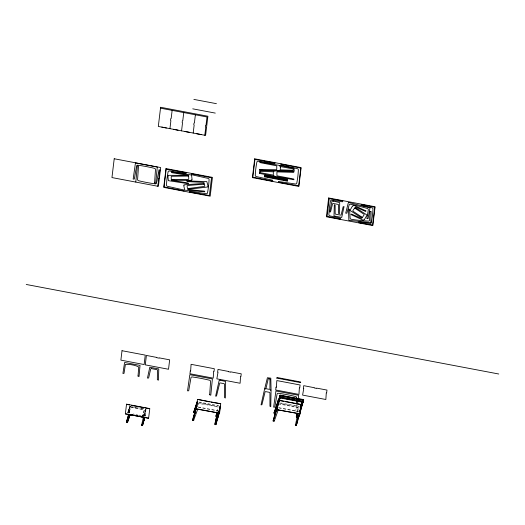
<?xml version="1.0" encoding="UTF-8"?>
<svg xmlns="http://www.w3.org/2000/svg" width="525" height="525" viewBox="0 0 525 525"><rect width="100%" height="100%" fill="white"/><g stroke="black" fill="none" stroke-linecap="round" stroke-linejoin="round"><path stroke-width="0.39" stroke-dasharray="2.62 1.97" d="M144.218 410.242L142.597 416.062L144.204 410.353L143.62 409.592A58.839 30.535 7.6 0 0 138.108 408.404L137.386 408.266A58.839 30.535 7.6 0 0 131.775 407.348L130.778 407.807L128.632 413.109M296.205 404.834L295.778 411.121L296.887 411.561L297.222 408.772L296.874 408.699L297.675 404.992M128.96 412.808L129.478 408.089L127.929 412.617M129.111 412.794L129.911 406.153M129.308 412.873L129.865 408.214L129.511 408.096M129.478 412.709L130.259 406.219L133.14 406.763M144.854 416.102L145.688 409.139L144.598 408.936M145.222 416.01L146.002 409.52M129.892 406.206L127.608 412.794L129.084 409.618L128.73 409.553L129.084 409.618M128.468 411.39L128.08 411.626M128.691 409.854L130.259 406.219L128.041 412.801M129.695 407.84L129.308 408.076M198.168 404.243L198.384 403.745A1.286 0.669 7.6 0 1 199.776 403.358A132.982 69.018 7.6 0 1 208.09 404.788L208.806 404.926A132.982 69.018 7.6 0 1 217.028 406.626A1.286 0.669 7.6 0 1 218 407.459L217.96 407.761A1.286 0.669 7.6 0 0 216.989 406.928A132.982 69.018 7.6 0 0 208.766 405.228L208.051 405.09A132.982 69.018 7.6 0 0 199.73 403.659A1.286 0.669 7.6 0 0 198.345 404.047L198.181 404.421M218.689 411.252L218.551 410.924M297.452 412.237L298.482 408.135A1.286 0.669 7.6 0 0 297.511 407.302A132.982 69.018 7.6 0 0 289.288 405.595L288.573 405.464A132.982 69.018 7.6 0 0 280.252 404.027A1.286 0.669 7.6 0 0 279.582 404.02M144.71 416.01C144.71 409.165 146.652 409.71 145.058 416.076M216.969 411.561L218 407.459M297.491 411.935L298.482 408.135M128.277 412.683L129.846 408.135M143.456 416.345L145.294 411.088M143.804 416.41L145.622 411.121M218.131 412.204L218.459 411.246M143.351 416.089L145.688 409.139L139.191 408.22M143.666 416.062L145.943 409.487M218.006 412.151L218.531 410.445M218.315 412.132L218.518 411.541M130.732 408.109L131.736 407.649A58.839 30.535 7.6 0 1 137.347 408.568L138.068 408.706A58.839 30.535 7.6 0 1 143.581 409.894L144.178 410.543M280.724 402.931L299.178 406.429M279.32 402.977L299.138 406.731M278.755 407.643L298.581 411.397M278.729 407.905L298.554 411.659M198.877 401.999L218.702 405.753M198.837 402.301L218.656 406.055M198.273 406.967L218.098 410.727M198.247 407.229L218.072 410.983M207.454 410.071L207.9 410.156M134.032 406.934L135.824 407.269M137.616 407.61L138.331 407.748M141.022 408.253L143.706 408.765M130.22 406.521L138.292 408.05M133.186 413.943L134.085 414.113M135.877 414.455L137.445 414.75M139.276 415.098L141.067 415.439M141.967 415.61L143.752 415.944M143.299 416.069L142.636 415.846M298.436 408.437A1.286 0.669 7.6 0 0 297.472 407.603A132.982 69.018 7.6 0 0 289.249 405.897L288.533 405.766A132.982 69.018 7.6 0 0 280.212 404.329A1.286 0.669 7.6 0 0 279.536 404.322M143.903 414.317L144.211 414.684L143.903 414.317M144.513 412.538L144.821 412.906L144.513 412.538M145.13 410.767L145.438 411.134L145.13 410.767"/><path stroke-width="0.79" d="M216.484 416.975L217.081 414.809M297.314 417.71L297.406 417.014M141.533 424.915L142.531 425.342L143.076 423.006M296.257 404.06L296.691 397.74A1.286 1.024 17.5 0 0 295.627 396.539A132.982 105.643 17.5 0 0 287.385 394.761L286.663 394.623A132.982 105.643 17.5 0 0 278.368 393.271A1.286 1.024 17.5 0 0 277.075 394.026L274.811 407.124L273.637 407.157L275.933 390.994L298.489 395.266L298.469 398.39M280.173 395.194L277.705 402.163L278.362 401.349M195.694 411.049L195.346 410.977M300.228 409.953L302.662 401.907M134.393 415.38A58.839 39.808 6 0 0 130.876 414.875L129.846 415.524L127.47 422.586L126.374 422.546L128.5 414.658M127.424 420.039L127.05 420.23L127.509 419.744M127.293 422.717L129.878 415.262L130.902 414.612A58.839 39.808 6 0 1 132.313 414.796M128.08 417.966L127.759 417.637L128.08 417.966L127.398 420.302M128.763 415.629L128.441 415.301L128.763 415.629L129.104 414.461M144.966 417.158L142.505 425.598L141.619 425.165M142.505 425.598L142.984 423.288M143.207 423.025L142.859 422.96M142.833 423.222L144.572 418.359L144.218 418.294L144.572 418.359M143.889 420.696L143.509 420.886M197.715 409.264L193.541 420.473L192.623 420.302L192.727 419.468L195.996 408.194L196.468 404.329L193.574 412.663M193.456 417.756L193.673 417.802M193.981 415.656L194.335 415.715M193.541 420.473L193.863 420.033M195.011 413.385L194.663 413.326L194.992 413.123M196.055 408.391L196.376 408.712L196.599 407.774M196.35 408.791L219.601 413.195L196.284 408.995L196.402 408.463M214.961 424.535L217.33 412.978A1.286 0.873 6 0 1 217.304 413.241L214.797 424.298L215.873 424.705L219.627 411.836M215.873 424.705L215.965 423.944M216.884 419.993L217.232 420.053M218.932 412.926L219.273 413.057L219.378 411.876M278.27 409.795A1.286 0.873 6 0 0 278.197 409.933L274.312 420.965L273.105 420.971L276.478 408.87L276.951 404.998L274.03 413.352L274.122 412.525L277.646 402.34L278.06 402.229M274.024 421.148L274.273 420.801M274.844 416.128L274.49 416.062L274.844 416.128L274.129 418.727L273.892 418.425M275.146 414.002L275.494 414.067L275.146 414.002L275.494 414.061L276.399 410.78M276.852 409.395L276.531 409.067L276.859 409.388L276.938 408.936M299.696 413.93L296.356 425.381L295.444 425.204L295.306 424.679M296.356 425.381L296.533 424.226M296.881 422.783L297.032 423.071L296.71 422.75M298.069 418.077L298.423 418.143M298.725 415.997L299.106 415.793L297.931 418.556M300.024 412.808L299.946 411.659M280.514 395.312L279.884 396.959M303.417 399.65L303.082 400.424M297.032 423.065L296.684 422.966M298.049 418.3L298.397 418.399M277.673 405.681L280.094 397.701M135.791 182.011L137.393 165.716L138.502 166.182L137.589 179.537A1.286 1.024 17.5 0 0 138.653 180.738A132.982 105.643 17.5 0 0 155.19 183.868A1.286 1.024 17.5 0 0 156.489 183.113L159.009 169.811L159.922 169.982L159.587 172.777L159.239 172.712M125.344 413.825L126.545 404.191L149.796 408.594L148.595 418.235L125.344 413.825L148.595 418.235M161.818 127.109L166.438 127.988M126.4 422.284L126.787 422.021M157.625 186.145L158.57 181.282L158.215 181.217L158.557 178.375M159.239 172.718L158.911 178.434L158.557 178.369M170.546 120.31L170.737 118.722M169.942 128.651L170.894 120.684M171.157 118.499L172.134 110.375M173.44 129.314L178.067 130.193M168.801 169.687L186.224 172.699L186.139 173.44L169.437 171.025A1.286 1.024 17.5 0 0 168.118 171.747A132.982 105.643 17.5 0 0 166.504 185.168A1.286 1.024 17.5 0 0 167.593 186.355L183.835 189.991L184.032 190.975L164.056 186.9L166.182 169.188L168.787 169.68M182.168 122.515L182.359 120.927M181.565 130.856L182.523 122.883M182.785 120.697L183.757 112.58M185.062 131.519L189.689 132.392M193.797 124.714L193.988 123.126M193.187 133.055L194.145 125.088M194.407 122.903L195.385 114.778M196.691 133.718L201.318 134.597M205.419 126.919L205.61 125.331M204.816 135.26L205.774 127.293M206.036 125.107L207.007 116.983L160.512 108.17M203.313 194.388L209.396 195.543L211.523 177.831L191.553 173.755L191.75 174.74L207.985 178.382A1.286 1.024 17.5 0 1 209.075 179.563A132.982 105.643 17.5 0 1 207.467 192.983A1.286 1.024 17.5 0 1 206.148 193.712L189.446 191.29L189.354 192.038L203.306 194.388M196.284 408.995L197.485 399.361L220.73 403.764L219.535 413.405M196.927 406.593L197.492 402.268L197.078 402.406M197.492 401.92L197.164 401.664L193.548 412.676M215.9 424.443L215.604 423.944M216.845 416.607L217.101 415.839M219.496 410.773L220.041 406.54L220.323 406.809M219.594 410.294C219.955 411.449 219.463 407.288 220.041 406.54M264.541 161.234L274.995 162.927L274.91 163.669L258.208 161.254A1.286 1.024 17.5 0 0 256.889 161.976A132.982 105.643 17.5 0 0 255.275 175.396A1.286 1.024 17.5 0 0 256.364 176.584L272.606 180.219L272.803 181.204L252.827 177.128L254.953 159.416L264.534 161.234M276.767 409.671L300.083 413.871L276.767 409.671L277.108 406.829M277.259 405.7L277.2 405.307M302.459 401.723L300.457 407.42L300.805 407.485L301.212 404.44L277.961 400.037C276.865 407.262 279.392 399.538 279.891 397.569M277.102 408.548L277.377 407.544M277.928 402.964L277.988 402.498M279.845 397.845L277.088 407.334L277.436 407.4L277.981 402.852M303.023 401.907L303.509 401.553L279.858 397.012L279.772 397.898L279.523 397.438M280.002 395.981L280.16 395.312L280.357 396.053L302.899 400.326L303.411 399.715L303.384 400.417L303.713 399.991L280.055 395.384L279.72 395.857L280.475 395.66M279.772 397.898L280.094 395.515L280.442 395.587L280.304 397.084M280.179 397.163L280.199 396.624L280.035 397.077M299.887 411.849L302.787 401.914L302.669 402.235L280.127 397.963L280.219 397.497M297.793 404.047L297.557 403.042L298.358 399.328M299.591 411.771L299.723 410.694M299.933 411.817L300.608 406.501L302.131 402.111M300.018 414.074L300.425 411.029L300.011 411.173L300.425 411.029M302.767 401.769L302.669 402.235L302.807 401.789L303.352 402.288L303.371 401.763L279.602 397.379M302.741 401.369L302.754 400.897L302.59 401.349M302.899 400.326L303.345 399.925L303.023 402.301M302.334 401.881L302.708 401.953L303.023 399.938L303.253 400.391M303.115 401.835L300.339 411.744L299.992 411.672M277.915 403.64L277.909 403.148M300.471 407.912L300.595 407.21L300.805 407.485M215.808 415.925L216.549 416.194M196.475 407.538L196.37 408.142M280.179 397.779L279.864 397.425L280.16 398.048L277.436 407.4M303.135 401.979L302.728 402.052M143.279 418.071L143.122 417.086M194.578 410.314L194.204 410.399L194.598 410.163M194.604 412.02L193.6 412.151L194.512 412.328L194.841 411.895M195.188 408.535L194.821 408.621L195.208 408.384M195.805 406.763L195.431 406.855L196.081 405.871M196.402 405.136L196.14 405.083M197.052 403.062L196.665 403.305L197.131 402.846M216.851 416.555L215.972 416.082M219.916 407.708L219.568 407.643M276.445 410.189L275.048 412.998L274.083 412.827L274.733 410.767M275.061 410.983L274.687 411.075M275.303 409.297L275.651 409.362L275.303 409.297L275.96 407.223L276.406 406.993M276.308 407.288L275.914 407.525M276.531 405.746L276.878 405.812L276.531 405.746L277.187 403.673L277.535 403.738M297.334 417.231L296.415 417.06L296.284 416.568L297.012 413.779M297.609 415.255L297.911 415.551M300.589 407.636L300.897 406.744L300.549 406.678L300.267 407.676M276.944 408.312L276.747 409.218M273.545 420.282L273.63 419.882M302.997 402.038L300.556 410.255L300.976 407.151L302.558 402.531M216.766 412.184L215.933 416.384M296.966 414.081L296.415 417.06M216.037 423.603L216.779 421.05M126.374 422.546L128.888 413.936M127.201 420.814L127.312 420.427M128.021 417.992L128.133 417.605M128.73 415.564L128.874 415.078M142.544 424.029L142.715 423.445M143.056 422.284L143.2 421.792M143.594 420.433L143.798 419.751M144.106 418.681L144.25 418.195M144.191 418.556L144.618 417.093M192.623 420.302L196.54 406.895M193.115 419.724L193.449 418.569M193.646 418.058L194.499 414.973M194.952 413.418L195.72 410.786M218.649 413.385L218.787 412.913M215.552 424.377L215.69 423.905M216.031 422.75L216.91 419.731M217.081 419.147L217.225 418.661M217.567 417.657L218.302 414.967M218.669 413.7L218.958 412.893M217.147 419.797L217.514 418.55M217.875 417.296L219.168 412.886M273.105 420.971L277.016 407.571L277.371 407.636M273.623 420.308L273.787 419.731M275.008 415.551L275.349 414.383M296.369 423.905L296.513 423.419M296.684 422.999L297.59 419.724M298.981 414.96L299.125 414.474M296.901 422.973L297.629 420.473M297.997 419.219L298.358 417.972M298.725 416.719L299.453 414.218M128.572 415.649L128.848 414.724M143.528 421.431L144.355 418.642M126.545 404.191L129.688 405.005M197.485 399.361L209.442 401.848M220.73 403.764L211.043 402.15M280.127 397.963L280.245 397.569M280.271 397.313L279.93 397.222M196.619 404.919L193.909 412.748L196.094 406.028M216.812 416.017L217.14 415.065M276.721 406.691L274.378 413.398L276.419 407.144M297.294 416.692L296.933 417.69L297.412 415.925M297.623 415.734L297.957 414.783M194.723 409.789L195.031 408.903M196.422 405.064L196.606 404.552M196.987 403.443L197.137 402.997M217.186 414.514L217.619 413.26M219.706 408.299L219.877 407.63M220.238 406.593L220.067 406.009M275.363 410.018L274.726 410.773M276.714 406.101L276.918 405.51M278.663 400.47L278.972 399.597M279.274 398.718L279.576 397.852M276.78 406.107L276.931 405.667M277.161 404.998L277.469 404.112M300.215 407.643L300.549 406.678M302.433 401.231L303.063 399.433M297.537 415.557L297.951 414.376M301.567 404.814L300.956 406.567L300.608 406.501M301.868 403.935L302.177 403.056M195.576 410.412L194.512 412.328M127.319 422.454L126.86 422.369M159.298 357.886L169.654 359.835L168.525 369.265L145.274 364.862L146.403 355.432L156.804 357.44M159.042 358.135L156.936 357.728M230.875 371.877L241.231 373.826L240.89 376.661L240.542 376.596L240.102 383.257L216.851 378.847L217.993 372.323L217.645 372.258L217.987 369.416L228.382 371.431M230.632 372.12L228.493 371.707M316.621 388.126L326.983 390.068L326.642 392.91L326.294 392.844L325.848 399.499L302.603 395.095L303.739 388.572L303.391 388.507L303.732 385.665L314.134 387.68M316.365 388.369L314.232 387.942M274.05 420.886L273.479 420.774M282.411 396.119L283.69 396.336M283.461 398.245L284.74 398.468M286.013 398.692L287.293 398.915M288.796 397.235L290.069 397.471M288.566 399.144L289.839 399.381M193.876 99.402L216.412 103.668M192.747 108.832L215.276 113.098M26.25 284.471L498.75 374.003M151.377 368.616L156.936 369.672A0.715 0.571 17.5 0 1 157.467 370.335L157.349 379.687L158.445 380.159L158.767 368.944L149.796 367.244L147.472 378.079L148.627 378.033L150.675 369.049A0.715 0.571 17.5 0 1 151.371 368.589M291.342 397.707L292.058 397.845M280.035 395.699L280.015 395.095L303.719 399.617L303.286 400.109M280.389 395.771L281.131 395.909M302.19 399.899L302.938 400.043M280.061 395.804L280.409 395.87M302.958 400.142L303.312 400.208M302.833 401.559L303.181 401.625M291.651 399.722L293.101 399.998M280.16 397.681L280.901 397.819M278.703 400.391L283.513 401.303M285.114 401.605L300.346 404.493M277.141 403.981L277.495 404.04M296.454 416.758L296.914 416.843M295.47 424.942L296.382 425.119M131.289 405.307L143.312 407.59M144.92 407.892L148.929 408.653M192.655 420.039L193.003 420.105M136.789 415.538L137.235 415.623M293.331 398.088L294.604 398.337M294.374 400.247L295.641 400.496M296.907 400.752L298.174 401.015M299.44 401.277L300.7 401.54M143.01 416.981L142.748 416.857A58.839 39.808 6 0 0 141.382 416.515M295.444 425.204L297.813 413.654A1.286 0.873 6 0 0 297.826 413.503M141.566 425.408L143.318 417.506M143.253 417.611L142.721 417.119A58.839 39.808 6 0 0 137.904 416.017M133.724 415.006A58.839 39.808 6 0 1 134.42 415.117M139.315 416.043A58.839 39.808 6 0 1 140.693 416.351M135.096 415.498A58.839 39.808 6 0 1 136.493 415.748M197.689 409.52A1.286 0.873 6 0 1 197.873 409.251M216.773 412.361A1.286 0.873 6 0 1 217.107 412.617M278.171 410.196A1.286 0.873 6 0 1 278.506 409.808M297.701 413.444A1.286 0.873 6 0 1 297.787 413.91M259.435 173.033L259.79 173.46L273.591 176.105L273.591 175.383L273.945 175.422L273.945 176.177L293.993 179.727L293.672 178.999L277.548 175.927A0.696 0.551 17.5 0 1 276.924 175.298L276.924 172.384A0.696 0.551 17.5 0 1 277.548 171.892L293.678 172.364L294 171.701L273.945 170.855L273.945 171.603L273.597 170.842L259.731 170.454L259.435 172.745L259.79 173.073L259.435 173.033M260.426 171.859L260.426 172.193A0.696 0.551 17.5 0 0 261.043 172.823L272.587 174.963A0.696 0.551 17.5 0 0 273.328 174.484L273.328 172.403A0.696 0.551 17.5 0 0 272.587 171.767L261.043 171.367A0.696 0.551 17.5 0 0 260.426 171.859M355.13 208.333L363.851 214.148A0.696 0.551 17.5 0 1 364.081 214.902L361.922 218.085A0.696 0.551 17.5 0 1 361.069 218.256L351.54 214.088L350.89 214.522L363.471 220.336L364.186 219.279L364.501 219.45L367.047 215.073L358.483 209.547L355.392 207.887L355.13 208.333M361.869 217.12L361.613 217.586L358.516 215.933L349.952 210.407L352.498 206.03L352.813 206.194L353.528 205.144L366.109 210.958L365.459 211.385L355.937 207.224A0.696 0.551 17.5 0 0 355.077 207.395L352.918 210.577A0.696 0.551 17.5 0 0 353.148 211.326L361.869 217.14M259.678 169.523L259.678 169.903L263.163 170.297L279.733 170.789L279.733 170.034L280.081 170.802L294.236 170.999L293.934 168.217L280.101 165.532L280.101 166.261L279.746 166.222L279.753 165.467L259.704 161.877L260.026 162.606L276.143 165.71A0.696 0.551 17.5 0 1 276.767 166.333L276.754 169.253A0.696 0.551 17.5 0 1 276.13 169.739L259.678 169.523M280.357 167.153L280.35 169.234A0.696 0.551 17.5 0 0 281.092 169.877L292.642 170.297A0.696 0.551 17.5 0 0 293.258 169.805L293.265 169.47A0.696 0.551 17.5 0 0 292.642 168.84L281.105 166.681A0.696 0.551 17.5 0 0 280.357 167.153M138.016 376.058L139.046 376.517L140.024 365.393L124.596 362.473L122.916 373.459L124.005 373.426L125.324 364.901A1.811 1.437 17.5 0 1 125.534 364.409C129.616 364.153 135.109 365.006 138.705 366.988A1.864 1.477 17.5 0 1 138.751 367.441L138.016 376.038M269.981 379.326L269.916 388.841A0.696 0.551 17.5 0 1 269.168 389.314L266.647 388.841A0.696 0.551 17.5 0 1 266.044 388.113L268.223 378.991A0.696 0.551 17.5 0 1 268.957 378.617L269.364 378.696A0.696 0.551 17.5 0 1 269.981 379.326M171.741 179.589L171.754 179.996L175.238 180.298L191.75 180.357L191.723 179.602L192.078 179.635L191.566 175.015L171.478 171.938L171.819 172.666L187.983 175.357A0.696 0.551 17.5 0 1 188.632 175.967L188.731 178.9A0.696 0.551 17.5 0 1 188.127 179.399L171.747 179.543M188.199 176.065L171.813 176.275A0.696 0.551 17.5 0 0 171.209 176.781L171.314 179.707A0.696 0.551 17.5 0 0 171.951 180.318L188.114 183.015L188.462 183.737L168.374 180.659L167.862 176.046L168.217 176.072L168.19 175.317L184.695 175.383L188.186 175.685L188.199 176.065M188.363 188.547L188.449 189L191.881 188.888L207.913 186.966L207.762 186.211L208.103 186.198L206.804 181.598L186.769 180.908L187.228 181.598L203.385 182.372A0.696 0.551 17.5 0 1 204.12 182.91L204.73 185.857A0.696 0.551 17.5 0 1 204.232 186.434L188.363 188.521M366.936 218.256L368.012 218.781L370.007 207.867L348.397 202.42L345.706 213.163L346.887 213.202L349.138 204.914A1.319 1.05 17.5 0 1 350.536 204.264A136.369 108.334 17.5 0 1 367.329 208.497A1.319 1.05 17.5 0 1 368.32 209.751L366.936 218.256M277.312 405.805L279.877 396.572L277.738 402.695L277.312 405.786M154.586 182.864L155.695 183.35L157.297 167.055L135.457 162.921L133.16 179.084L134.334 179.051L136.598 165.952A1.286 1.024 17.5 0 1 137.891 165.198A132.982 105.643 17.5 0 1 154.435 168.328A1.286 1.024 17.5 0 1 155.498 169.529L154.586 182.864M209.672 394.754L210.781 395.246L212.382 378.952L189.827 374.679L187.53 390.843L188.705 390.81L190.969 377.711A1.286 1.024 17.5 0 1 192.262 376.957A132.982 105.643 17.5 0 1 200.557 378.308L201.278 378.446A132.982 105.643 17.5 0 1 209.521 380.225A1.286 1.024 17.5 0 1 210.584 381.426L209.672 394.754M369.967 211.588L369.567 220.238A1.319 1.05 17.5 0 1 368.36 221.097A136.369 108.334 17.5 0 1 351.317 219.286A1.319 1.05 17.5 0 1 350.103 218.17L349.611 209.37L348.475 209.022L348.876 220.316L370.814 222.646L371.109 211.431L369.974 211.536M264.377 176.82L287.543 181.223L287.451 180.548L264.639 176.229L264.377 176.82M264.508 175.731L287.674 180.134L287.615 179.471L264.771 175.14L264.508 175.731M276.8 378.105L300.687 382.646L300.595 381.97L277.062 377.508L276.8 378.105M203.772 184.157L187.661 185.522A0.696 0.551 17.5 0 0 187.117 186.073L187.53 189.02A0.696 0.551 17.5 0 0 188.232 189.584L204.428 191.12L204.848 191.822L184.741 190.194L183.75 185.574L184.098 185.581L183.993 184.82L200.248 183.678L203.713 183.724L203.772 184.157M216.228 422.067L216.549 422.395L216.228 422.074M217.586 417.401L217.914 417.723L217.593 417.395M218.275 415.058L218.597 415.38L218.275 415.065M275.855 411.39L276.176 411.718L275.855 411.397M297.393 420.4L297.714 420.728L297.393 420.407M114.214 158.76L111.956 177.575L158.393 186.368L160.657 167.56L114.214 158.76M122.01 350.707L120.875 360.137L144.126 364.54L145.261 355.11L122.01 350.707M160.617 107.277L158.314 126.446L205.59 135.404L207.893 116.235L160.617 107.277M165.998 168.571L163.741 187.386L210.184 196.186L212.441 177.371L165.998 168.571M190.293 370.913L189.952 373.748L213.202 378.158L213.642 371.497L213.99 371.562L214.331 368.727L191.08 364.324L190.641 370.978L190.293 370.913M220.152 380.179L219.207 380.284L215.631 396.165L216.503 396.067L219.64 383.342A0.696 0.551 17.5 0 1 220.375 382.968L223.912 383.637A0.696 0.551 17.5 0 1 224.523 384.267L224.543 397.589L225.35 398.009L225.658 381.511L220.152 380.179M254.684 158.812L252.427 177.621L298.869 186.421L301.127 167.613L254.684 158.812M278.729 181.565L278.644 182.306L298.679 185.817L300.805 168.105L280.836 164.03L281.033 165.014L297.268 168.656A1.286 1.024 17.5 0 1 298.364 169.838A132.982 105.643 17.5 0 1 296.75 183.258A1.286 1.024 17.5 0 1 295.431 183.986L278.762 181.532M265.571 388.854L264.626 388.959L261.043 404.841L261.923 404.742L265.059 392.017A0.696 0.551 17.5 0 1 265.794 391.643L269.332 392.313A0.696 0.551 17.5 0 1 269.942 392.943L269.955 406.265L270.769 406.685L271.071 390.187L270.165 390.009L271.071 389.891L270.802 378.171L267.428 377.738L264.698 388.684L265.571 388.854M276.038 387.161L275.697 389.996L298.948 394.406L299.388 387.745L299.742 387.811L300.083 384.976L276.832 380.566L276.386 387.227L276.038 387.161M328.65 197.958L326.392 216.773L372.835 225.573L375.093 206.758L328.65 197.958M329.208 198.653L327.082 216.366L340.673 219.227L340.508 218.256L329.963 215.893A1.319 1.05 17.5 0 1 328.88 214.686A136.369 108.334 17.5 0 1 330.533 200.924A1.319 1.05 17.5 0 1 331.846 200.176L342.451 201.817L342.871 200.95L329.208 198.653M333.585 201.16L332.003 201.154L329.68 211.988L330.553 211.883L332.548 203.864A0.696 0.551 17.5 0 1 333.283 203.49L337.949 204.376A0.696 0.551 17.5 0 1 338.566 204.999L338.592 213.406L339.399 213.826L339.721 202.611L333.585 201.16M335.547 216.267L341.716 217.442L344.046 206.607L343.166 206.706L341.171 214.732A0.696 0.551 17.5 0 1 340.436 215.099L335.77 214.213A0.696 0.551 17.5 0 1 335.153 213.59L335.134 205.183L334.32 204.763L333.998 215.978L335.547 216.267M359.067 221.957L358.975 222.698L372.632 224.995L374.758 207.283L361.174 204.422L361.364 205.4L371.884 207.762A1.319 1.05 17.5 0 1 372.967 208.963A136.369 108.334 17.5 0 1 371.313 222.725A1.319 1.05 17.5 0 1 370 223.479L359.08 221.937M277.994 402.413L277.876 402.931L277.994 402.413M196.691 405.95L196.973 406.225L196.691 405.95"/></g></svg>
